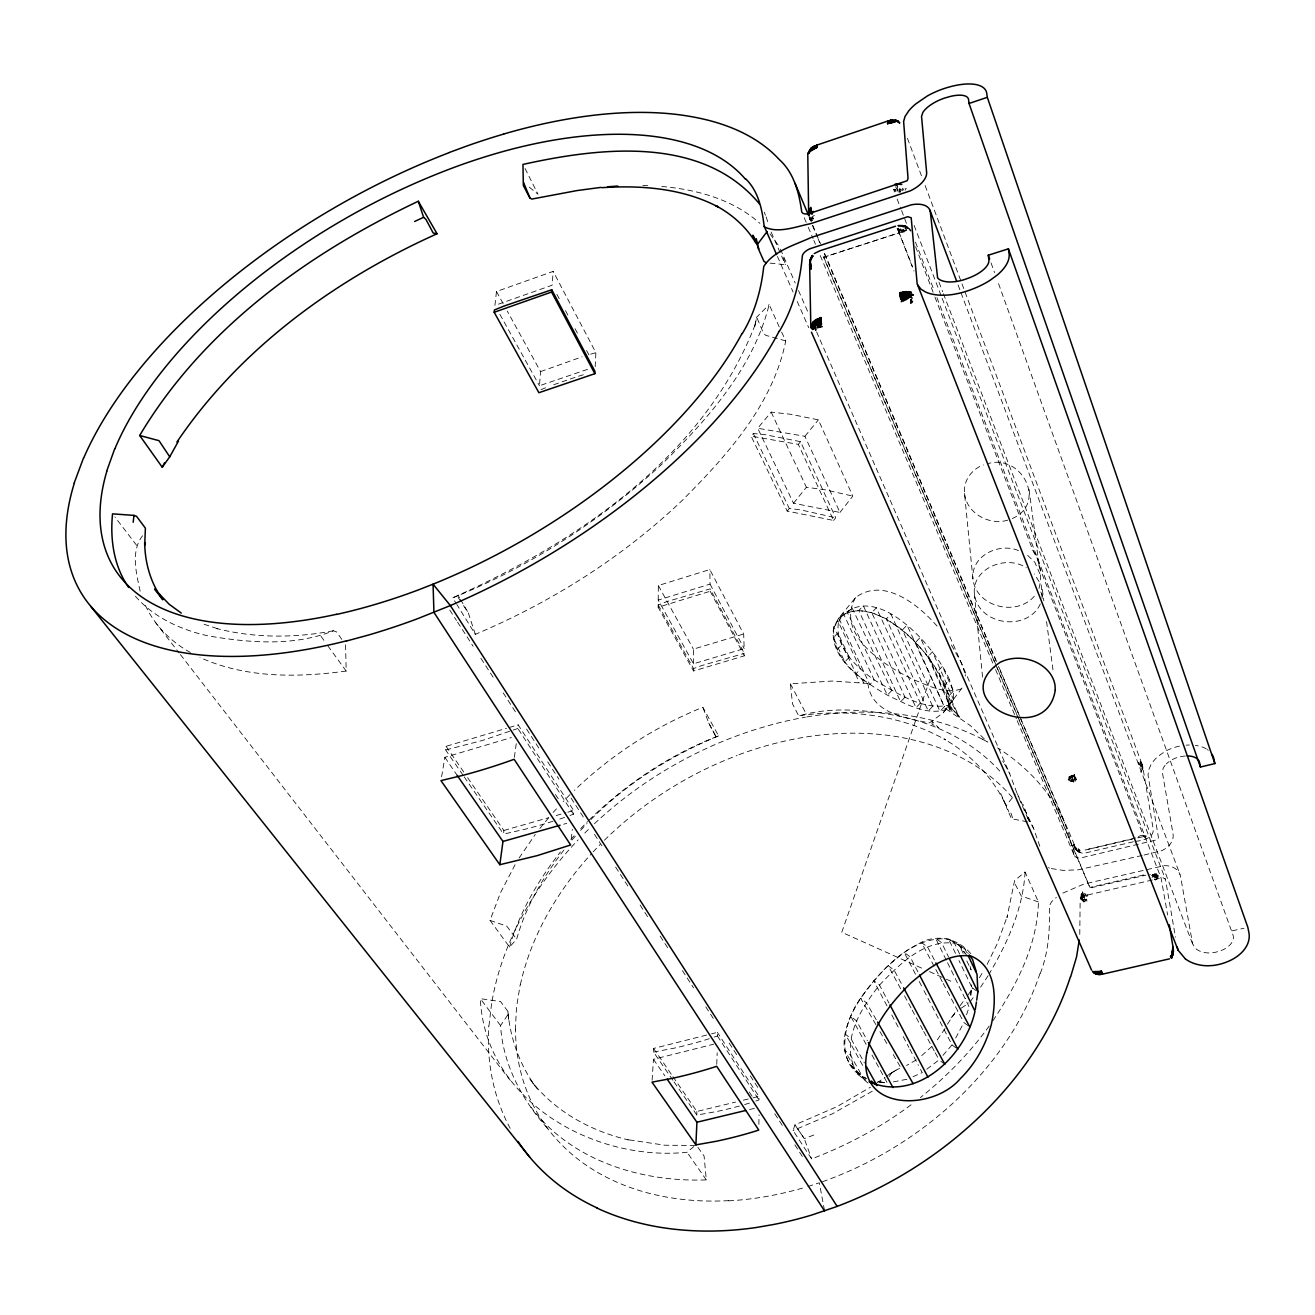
<?xml version="1.0" encoding="UTF-8"?>
<svg xmlns="http://www.w3.org/2000/svg" width="1315" height="1315" viewBox="0 0 1315 1315"><rect width="100%" height="100%" fill="white"/><g stroke="black" fill="none" stroke-linecap="round" stroke-linejoin="round"><path stroke-width="0.75" stroke-dasharray="5 3.75" d="M658.141 607.251L658.158 604.867L666.886 601.613L710.133 588.873L744.306 653.423L744.389 655.823L693.547 670.979L658.141 607.251L710.166 591.257L710.133 588.873M672.902 1080.24L653.522 1052.049L653.555 1048.45L709.623 1034.313M658.207 600.084L658.355 585.52L709.821 569.559L743.682 634.011L744.159 648.624L693.498 663.779L658.207 600.084L710.051 584.107L709.821 569.559M1135.387 841.288C1142.801 840.795 1155.474 837.688 1152.943 827.48L1142.817 767.204L1142.225 764.738L1139.448 761.993L1142.817 767.204L1140.631 772.168L1142.291 768.848L1142.094 764.344L924.692 184.379M758.87 1124.341L759.067 1114.824M809.284 217.567L810.237 220L809.481 217.846L811.026 216.959L812.308 220.673L809.202 216.827L811.059 220.476L809.169 217.057L810.089 219.884L809.07 216.564M515.332 1029.859L516.516 1007.323L520.214 984.623M1076.327 779.548L1073.648 779.943L1073.435 783.51L1076.327 779.548L1074.602 774.617L1068.816 777.083L1070.624 779.269L1069.785 780.896L1075.062 781.587L1074.602 774.617L1068.125 779.318L1069.785 780.896L1071.495 779.647L1074.602 774.617L1068.865 780.206L1074.602 774.617L1073.878 778.151L1070.854 781.373L1074.602 774.617M716.741 1064.361L717.185 1052.838M1085.237 901.104L1082.623 891.767L1082.048 894.151L1083.576 899.559L1086.65 899.591L1086.946 901.252L1083.79 900.742L1080.848 898.408L1081.653 893.164L1081.653 899.871L1083.955 901.959L1086.65 899.591L1086.305 897.981L1082.689 901.054L1080.848 898.408L1081.029 894.726L1082.689 901.054M987.17 964.306L997.526 943.102L1007.454 915.799L1006.961 917.607L1014.605 880.524L1025.075 872.042L1038.439 901.991C1037.387 945.863 1015.887 986.398 992.052 1022.067M570.003 815.464L573.488 814.199L573.669 810.533L518.143 724.828L508.412 727.737M595.185 366.754L595.876 352.683L553.171 271.4L496.478 291.503L494.933 305.409L552.103 285.224L553.171 271.4M652.109 1080.24L653.44 1059.298L713.651 1044.209M900.085 192.138L901.498 189.787L900.282 189.113L893.723 189.376L894.496 191.842L900.085 192.138L899.427 186.253M1025.075 872.042C1023.086 908.468 1007.569 942.74 989.275 973.725M897.504 186.155L897.093 191.333L895.614 188.867L895.86 191.48L893.723 189.376M1079.779 934.406L1080.125 902.041A7.331 5.605 -20.2 0 1 1082.344 897.372A7.446 5.687 -20.2 0 1 1085.894 895.384L1152.417 879.982M573.488 814.199L517.863 728.477L518.143 724.828M587.509 369.367L539.446 385.739L540.58 371.603L507.261 311.08M552.957 821.25A341.785 200.127 -30.4 0 1 525.704 829.075L503.563 834.105L503.859 830.455L465.724 774.929M488.95 1025.979L491.925 1000.846M571.285 839.118L572.304 829.354M1027.393 821.793L1011.514 818.752L1006.485 807.476L1006.764 804.846L1015.246 794.079M1042.138 598.473L1041.201 584.961L1034.297 573.948M142.579 535.715C130.333 551.527 136.464 573.636 140.212 591.553M463.044 775.209L445.67 749.977L446.081 746.312L506.456 728.313M970.486 994.978L971.407 984.82M514.379 757.325L516.236 743.632M1018.237 718.039L823.601 257.28L899.049 232.87L899.822 227.955L899.049 232.87L913.991 271.104M970.897 995.389L972.048 987.631L958.98 960.591M1141.568 765.609L1138.905 764.607L1138.461 763.144L1139.858 763.242L1137.985 761.714L1140.615 765.79L1142.176 765.527L1141.239 762.585L1142.538 767.056L1140.253 761.533L1142.488 769.949M823.601 257.28L899.049 232.87L900.972 228.021L900.068 230.141L898.046 230.388L897.175 228.465L899.049 232.87L907.169 231.341L906.43 229.78L901.515 230.914L899.049 232.87L898.046 230.388M441.61 776.738L444.864 757.309L511.42 737.551M781.652 332.12L785.745 340.897C772.941 404.954 726.39 456.223 681.515 501.114C621.781 557.774 551.051 602.336 475.323 634.34L456.847 604.505M779.236 326.893L769.144 304.57C753.396 368.003 707.7 419.288 662.119 463.981C601.004 520.477 529.896 566.765 452.623 597.865L455.795 602.845M785.745 340.897L765.725 335.325L763.374 332.991L756.717 317.178L754.514 327.435L756.717 317.178L769.144 304.57M1080.848 898.408L1083.116 892.984L1080.848 898.408L1084.694 898.244L1083.576 899.559L1083.955 901.959M1072.333 775.291L1075.802 777.872L1073.056 778.118L1072.087 781.652L1073.648 779.943M515.086 864.728L500.44 892.901L490.018 920.401L509.53 947.014L516.647 939.206C525.737 906.561 543.227 876.727 563.872 850.082M509.53 947.014C519.507 912.216 538.164 880.36 560.42 852.005M1081.653 899.871L1080.914 896.863L1082.048 894.151M1146.055 835.765L1143.573 836.077C1149.935 838.658 1142.62 832.181 1137.705 837.474M1152.302 874.886L1157.973 874.524L1158.022 877.746C1154.817 876.349 1152.811 873.423 1149.82 874.311M1038.982 588.43C1042.4 576.118 1040.477 561.521 1033.13 550.936L934.85 296.828M911.032 1104.814C880.705 1127.514 846.991 1145.414 811.634 1158.909L793.077 1130.555L794.918 1124.9L836.767 1106.737L870.514 1087.193M966.541 1014.786L969.188 1007.011L947.112 961.84M1040.28 973.445C1048.565 952.323 1050.06 929.311 1049.354 906.84A7.364 5.622 -21.4 0 1 1049.485 905.624L1051.589 901.761L1056.372 897.356M929.886 679.674L841.781 932.269L922.045 968.3M755.057 324.969C703.87 456.831 576.94 542.388 452.623 597.865M879.538 1081.933L884.765 1082.853L885.521 1081.472M1133.431 841.748L1086.584 852.695C1080.7 854.766 1074.486 850.46 1073.763 844.46L1076.87 850.575L998.364 666.458M906.43 229.78L904.852 231.473L904.325 230.372L899.049 232.87L901.991 228.284L900.068 230.141M1142.291 768.848L1142.702 767.845M900.282 189.113L899.197 191.661L898.885 188.752L898.211 191.382L895.384 186.418M1073.5 781.718L1075.226 776.245M1074.914 779.828L1075.802 777.872M1081.062 897.241L1085.023 893.395L1084.497 891.948L1081.407 898.507L1082.409 899.329L1085.5 894.874L1085.023 893.395L1082.245 898.507M1040.313 603.947C1028.198 630.625 982.946 626.335 975.22 598.226C967.725 570.168 1005.137 553.516 1026.292 567.784M947.474 1024.171L956.679 1010.052M955.676 1038.028L963.911 1022.544L968.251 1025.799M937.085 626.104C918.429 604.719 883.696 576.595 855.572 597.552L838.592 618.329L833.677 627.189C829.568 651.467 849.769 670.535 867.9 683.455C871.138 713.092 905.673 718.302 929.409 722.905L943.315 712.73L963.928 685.493M1142.554 765.955L1140.943 767.105L1140.615 765.79L1141.831 766.678M855.572 597.552C834.844 634.882 884.518 665.554 913.136 679.493C928.094 685.444 945.551 694.928 961.84 688.682M945.091 1028.478L936.313 1041.299M979.412 977.801L983.867 970.322M519.096 858.054L535.271 834.433M988.124 975.681L979.922 988.173M943.315 712.73L948.674 704.955C943.562 668.152 912.889 632.778 879.899 615.962C867.045 609.683 849.802 607.727 838.592 618.329M547.27 1128.139C521.923 1099.718 502.84 1064.147 500.571 1025.585L508.313 1014.046L507.869 1011.317L500.538 1001.537L480.337 998.677C484.89 1100.441 593.229 1161.901 687.071 1152.269L693.778 1146.581M1155.195 877.96L1151.825 875.395L1155.195 877.96L1156.362 873.982L1152.269 873.867M903.947 188.702L902.567 190.741L902.632 187.535L906.249 188.489L905.049 190.248M889.104 1076.607L892.359 1071.939L900.019 1068.224M967.659 995.537L972.771 988.206M989.192 1026.045C969.763 1052.986 946.258 1076.821 920.385 1097.598M970.174 1001.685L974.333 996.08M960.114 1005.696L965.539 998.447M833.611 520.444L835.715 517.765L800.523 441.676L764.919 434.624L753.331 433.506L751.128 436.153L787.192 511.091L833.611 520.444L798.32 444.371L751.128 436.153M839.94 512.439L852.81 496.117L818.374 419.847L790.759 414.291L771.165 412.105L757.719 428.246L793.504 503.251L839.94 512.439L804.928 436.301L757.719 428.246M539.873 828.434L549.999 816.171M787.192 511.091L789.296 508.478L800.687 509.875L835.715 517.765M793.504 503.251L806.391 487.24L825.656 489.903L852.81 496.117M798.32 444.371L800.523 441.676M804.928 436.301L818.374 419.847M942.97 1055.386L952.027 1044.899L922.982 988.732M1081.193 897.652L1085.5 894.874L1085.927 896.403L1081.308 898.079M571.992 840.055L575.658 835.863M570.874 839.463L574.113 835.748M1072.514 775.636L1070.41 776.113L1072.333 777.954L1073.747 776.36L1073.878 778.151M931.924 1046.428L920.188 1056.964M945.041 684.704L937.957 671.225L927.979 656.662L915.684 642.246L920.27 637.364L950.005 704.922C922.752 711.333 896.846 692.693 874.163 679.954C856.016 666.606 834.499 647.177 838.493 622.159L860.405 669.105L856.016 673.757L833.973 626.828L838.493 622.159L843.326 613.415L874.163 679.954L869.79 684.605L838.773 618.099L847.32 612.395L858.794 610.522L871.73 612.626L886.359 618.921L902.435 629.918L915.684 642.246L945.6 709.755L949.052 704.462L948.855 695.98L945.041 684.704L949.529 679.806C934.077 643.676 866.716 569.987 833.973 626.828C830.192 659.39 862.689 681.038 887.411 695.158C905.213 703.509 925.382 715.557 945.6 709.755L953.49 699.596L953.309 691.098L949.529 679.806M951.189 1017.547L957.304 1011.251M580.622 830.324L587.016 823.535M556.492 808.84L553.089 812.44M837.047 649.643L841.501 645.007M570.053 794.523L563.165 801.608M580.72 828.598L587.526 821.596M1034.28 596.221C1016.643 616.982 976.141 607.004 972.936 579.06L964.52 493.454C963.122 480.912 971.801 469.028 983.423 464.918M589.219 819.952C626.154 783.756 670.255 754.465 718.582 735.89L702.835 707.256C655.281 726.538 611.311 754.777 574.376 790.397M590.945 819.508C627.074 783.115 671.39 755.27 718.582 735.89M1073.369 776.277L1068.125 779.318L1067.55 778.217L1073.024 776.129M926.828 1069.161L939.091 1059.89L943.397 1063.21M904.325 230.372L902.156 231.982L900.611 230.289M886.589 1076.229L892.359 1071.939M961.38 1008.095L968.958 1002.918M877.023 1082.919L884.995 1077.347M916.276 1059.89L906.545 1065.512M901.515 230.914L903.668 229.468L901.087 230.536M894.167 1071.15L889.63 1074.191L896.123 1070.163M872.272 1091.22L832.362 1113.838L793.077 1130.555M1062.849 893.099L1083.872 884.075L1163.972 865.714A17.292 13.15 -17.4 0 1 1167.457 865.796A17.67 13.429 -17.4 0 1 1169.906 866.223A18.476 14.038 -17.4 0 1 1172.914 867.259L1174.279 867.966A19.462 14.794 -17.4 0 1 1176.695 869.708A19.873 15.106 -17.4 0 1 1180.558 876.53L1192.573 943.611L1194.875 947.803A17.703 13.84 -15.4 0 0 1196.469 949.183A19.955 15.583 -15.3 0 0 1199.872 951.139A21.451 16.75 -15.3 0 0 1203.209 952.257A22.421 17.49 -15.3 0 0 1210.145 952.931A23.719 18.509 -15.3 0 0 1215.767 952.192L1220.073 950.959A25.922 20.202 -15.3 0 0 1222.95 949.792A23.769 18.541 -15.2 0 0 1224.692 948.904A21.829 17.029 -15.2 0 0 1226.27 947.967A20.12 15.698 -15.1 0 0 1227.01 947.457A18.607 14.531 -15.1 0 0 1228.983 945.88A16.684 13.035 -15 0 0 1230.61 944.203A15.287 11.934 -15 0 0 1231.498 943.036A14.383 11.243 -15 0 0 1232.763 940.62A13.725 10.734 -14.9 0 0 1233.141 939.403A13.38 10.454 -14.9 0 0 1233.24 935.721L997.345 280.309M1012.238 518.554C1047.496 503.201 1021.64 453.708 988.157 463.554M135.396 596.221C153.839 617.508 180.648 629.721 207.737 635.786C248.798 642.887 294.1 646.618 333.402 630.773L336.656 631.973L342.212 640.011M913.005 1076.722L922.242 1072.645L919.382 1067.238M867.9 683.455L832.132 681.038L790.381 683.816L792.518 703.887L798.008 714.538L799.849 715.639C833.299 705.991 870.004 710.231 903.849 717.07C940.472 725.716 975.533 743.879 1000.781 772.201M1072.744 775.916L1068.816 777.083M540.58 371.603L582.085 356.809M540.958 389.635L546.613 387.383M1152.055 877.368L1154.488 875.642L1154.455 873.768L1152.384 874.245L1158.285 875.708L1152.104 875.149L1158.022 877.746M814.462 215.578L812.506 216.334L813.985 220.591L810.007 217.452M517.863 728.477L482.572 740.427L445.67 749.977M813.788 1135.059L804.254 1138.593L794.918 1124.9M693.498 663.779L693.383 649.133L743.682 634.011M553.746 384.72L576.71 376.78M693.547 670.979L693.531 668.579L702.046 665.456L744.306 653.423M714.242 1037.058L717.431 1035.973L717.365 1032.357L711.563 1033.82M755.895 1101.033L758.985 1099.998L758.87 1096.414L717.365 1032.357M807.969 1186.492L819.344 1182.81L824.571 1210.918M578.534 376.221L585.816 373.986M503.859 830.455L548.454 817.733M556.212 815.514L565.91 812.752M567.85 812.193L573.669 810.533M590.616 354.179L595.876 352.683M563.675 824.226L566.781 823.338M1156.362 873.982L1152.384 874.574L1158.301 876.776L1154.143 876.152L1157.43 878.634L1155.343 880.097L1154.225 878.519L1156.543 879.423L1155.918 877.319M672.918 1076.64L696.835 1111.471L735.611 1102.069M743.353 1100.178L751.112 1098.304M753.051 1097.828L758.87 1096.414M749.484 1109.548L755.32 1108.15M1135.749 837.951L1084.875 850.065L1135.798 838.296M823.585 256.721L1089.954 887.411L1145.71 874.459M1137.771 837.836L1146.055 836.11M1154.406 879.521L1162.937 877.631L1165.468 879.357L1175.495 937.2M1142.143 855.473L1078.152 869.84L1063.095 870.382L1050.521 868.442M1144.116 855.029L1161.441 850.756A16.996 12.673 -17.7 0 0 1163.841 849.605A17.358 12.953 -17.7 0 0 1166.701 847.698A18.147 13.528 -17.7 0 0 1169.117 845.446A18.722 13.955 -17.7 0 0 1170.136 844.214A19.117 14.251 -17.7 0 0 1171.764 841.584A19.511 14.547 -17.7 0 0 1173.029 833.825L1162.411 772.694L1163.101 768.502A16.47 11.901 -17.1 0 1 1164.038 766.793A18.558 13.413 -17 0 1 1166.339 763.933M1019.043 719.93L1090.036 888.003L1145.825 875.215M1179.473 746.131L1177.73 746.526A35.308 25.544 -17 0 0 1172.503 748.054L1169.265 749.353A35.045 25.347 -17 0 0 1164.761 751.638L1158.301 756.191A35.916 25.988 -16.9 0 0 1153.288 761.352A34.502 24.952 -17 0 0 1151.036 764.59L1148.636 769.998L1148.044 775.11L1158.4 837.343L1157.759 839.578L1080.535 858.005A7.216 5.391 -20.3 0 1 1073.878 854.454M1232.27 930.839L1243.974 928.259M333.402 630.773C295.02 638.12 254.699 638.285 216.712 628.537L219.243 629.277L202.74 623.803M1007.734 520.165C989.291 525.737 966.558 513.343 964.52 493.454M893.378 1081.883L907.449 1079.171M799.849 715.639C849.227 708.588 901.893 714.998 945.682 739.934L943.923 738.948C970.371 754.136 992.562 777.001 1005.679 804.632M653.522 1052.049L673.855 1048.219A309.781 209.644 -30.8 0 0 709.311 1038.686M674.053 1081.9L696.868 1115.054L716.659 1111.537A300.412 211.321 -31 0 0 740.855 1105.619M345.549 644.843L346.207 671.061C297.502 677.702 245.527 678.261 199.946 657.434M1081.588 899.394L1082.409 899.329M695.125 1145.447L665.078 1145.234L626.713 1139.513L628.57 1139.941C590.419 1131.081 553.944 1110.912 530.027 1079.368L537.539 1089.198C520.428 1066.777 510.319 1039.343 507.869 1011.317L508.741 1020.966L508.313 1014.046M1075.325 848.701L1080.075 852.646L1080.141 850.493L1078.267 848.652C1079.993 855.802 1073.254 847.024 1073.763 844.46L1076.706 850.542M697.953 1147.403L704.1 1156.082L706.303 1179.9C641.473 1182.251 571.285 1160.964 531.096 1107.246M642.821 185.514L650.103 185.744M661.79 186.467C696.884 189.508 733.129 199.387 759.906 223.386M770.064 263.132L785.4 264.709L782.704 254.863M879.341 1082.031L887.329 1083.034L871.944 1054.959M877.795 1081.62L885.127 1082.607M1144.691 837.326L1143.573 836.077L1145.973 836.406M1071.495 779.647L1072.498 779.877M1145.151 837.145L1143.573 836.077L1145.792 836.685M1018.5 550.591C998.989 542.224 970.667 555.883 972.936 579.06M1078.152 851.775L1079.516 852.169L1077.873 851.397M1080.141 850.493L1078.432 849.934L1080.19 852.301L1078.349 851.808L1079.845 852.597M490.018 920.401L506.785 926.171L516.647 939.206M1038.439 901.991L1021.278 896.025L1014.21 882.299M1048.417 867.621L1049.419 868.048M1143.573 836.077L1145.529 836.932M929.524 971.637L944.449 978.344M946.323 979.182L951.912 981.697M1082.557 900.183L1083.79 900.742M866.601 1078.678C833.496 1065.183 843.72 1021.065 860.618 998.216C881.264 970.24 910.276 935.918 948.526 938.959L964.963 948.937L968.218 953.457M865.944 1080.141L858.202 1074.503L844.592 1050.241L850.279 1054.827L863.856 1079.105L854.668 1068.585L848.997 1063.999M970.717 953.589C957.057 937.381 933.88 932.993 916.456 945.255C905.624 950.17 897.011 958.372 887.987 965.851C860.585 992.02 817.733 1050.422 865.78 1078.103M946.093 708.949L970.437 725.666L987.861 742.268M190.428 652.519C170.539 641.506 153.559 624.477 144.535 603.437M811.026 216.959L813.18 218.422L809.629 218.668M972.048 987.631L976.42 990.836M952.027 1044.899L956.35 1048.203M1076.163 849.671L1077.495 850.706L1073.763 844.46L1075.095 848.29M529.337 187.207L538.016 194.242L523.88 166.2M1074.552 845.923L1076.919 849.063L1075.654 847.846M1027.656 555.374L1034.823 562.278L1040.412 575.099M857.676 1074.059L867.9 1083.018M1142.538 767.056L1141.272 764.574L1142.176 765.527M948.016 705.974L950.548 711.629L948.674 704.955L959.342 717.267L944.499 685.394M769.982 233.84L778.513 245.543M1076.952 850.345L1074.289 846.548M811.059 220.476L809.202 216.827M136.612 545.281L114.882 516.927M155.302 622.209L179.152 652.996M180.418 654.623L510.697 1080.914M500.571 1025.585L480.337 998.677M346.207 671.061L326.662 644.202M966.689 955.282L959.062 944.729L963.369 953.737M958.339 944.186L964.881 953.227M321.008 636.246L325.528 642.608M706.303 1179.9L687.071 1152.269M1140.253 761.533L1142.094 764.344M475.323 634.34L468.288 612.823L461.943 603.289M1033.08 550.541L1037.782 559.089L1039.113 566.37L1038.949 564.004M653.44 1059.298L664.88 1075.867M464.195 776.886L503.563 834.105M446.081 746.312L464.557 773.236M653.555 1048.45L671.784 1074.98M951.402 644.991L961.627 663.302L964.684 672.672M444.864 757.309L457.127 775.324M795.476 1125.689L804.254 1138.593L811.634 1158.909M555.456 794.523L559.878 801.279M460.858 601.629L457.636 596.665L457.62 594.495L459.56 597.832M749.353 1092.058L753.742 1098.781M717.431 1035.973L758.985 1099.998M449.763 610.045L456.437 620.401M457.554 622.127L473.137 646.273M480.928 658.355L494.292 679.05M503.201 692.857L516.548 713.568M526.575 729.085L538.821 748.071M547.714 761.862L558.859 779.121M571.105 798.09L583.35 817.075M594.479 834.318L603.388 848.126M615.634 867.095L627.88 886.08M640.109 905.049L649.018 918.856M660.146 936.116L669.056 949.907M682.419 970.618L693.547 987.861M705.793 1006.846L713.585 1018.911M729.168 1043.074L738.077 1056.866M750.323 1075.851L758.114 1087.932M774.814 1113.805L782.606 1125.887M794.852 1144.855L803.761 1158.663M1004.561 764.114L1009.756 773.812L1018.385 796.923M1002.688 761.023L1003.608 762.552M1017.152 793.487L1033.574 828.319L1040.79 848.964M1027.525 817.157L1033.574 828.319M708.801 723.135L716.396 737.485L708.801 723.135L702.835 707.256M460.529 599.492L468.288 612.823M875.889 1024.615L860.618 998.216L866.421 1002.704L876.579 1020.309M879.965 1031.65L888.102 1045.737M893.197 1054.531L900.331 1066.843M862.64 1065.364L845.233 1034.05L850.953 1038.62L864.465 1062.98M499.881 314.334L539.446 385.739M658.158 604.867L693.531 668.579M1142.341 765.133L1140.615 762.536L1142.225 764.738M496.478 291.503L503.333 303.962M658.355 585.52L693.383 649.133M866.174 1044.439L850.789 1016.364L856.542 1020.9L867.39 1040.724M790.381 683.816L805.766 713.042M900.66 988.765L888.167 965.654L894.052 970.043L902.682 986.053M904.506 995.866L911.229 1008.326M912.183 1010.101L922.752 1029.661M923.705 1031.437L934.275 1050.997M935.244 1052.773L939.091 1059.89M948.329 696.671L959.342 717.267L948.625 703.952L952.767 712.927M942.28 981.697L921.568 942.625L927.502 946.915L934.998 961.134M943.217 983.472L962.975 1020.769M710.166 591.257L744.389 655.823M556.886 294.281L559.763 299.721M565.499 310.587L569.329 317.836M575.082 328.701L577.959 334.142M586.572 350.447L589.449 355.888M710.051 584.107L744.159 648.624M887 1005.893L873.653 980.628L879.505 985.067L889.006 1003.131M891.751 1014.901L899.378 1029.349M903.191 1036.565L908.895 1047.381M909.848 1049.189L918.429 1065.429M915.487 974.234L904.243 952.487L910.161 956.843L918.56 973.166M919.234 981.483L922.045 986.924M861.506 678.524L863.725 682.995M946.225 960.032L935.639 938.351L941.556 942.608L948.592 957.073M955.495 953.375L948.526 938.959L964.963 948.937L966.673 952.553M753.331 433.506L789.296 508.478M959.654 954L954.443 943.184C923.64 939.469 899.115 964.684 879.505 985.067C861.407 1007.816 841.485 1038.899 854.668 1068.585M966.837 960.953L971.144 969.96L969.467 964.454M771.165 412.105L806.391 487.24M948.674 704.955L952.159 712.582M899.46 230.109L898.556 228.103L898.786 230.191M1000.699 793.422L1008.819 811.667M1040.806 592.029L1042.713 596.336M1019.026 798.386L1029.415 822.072L1023.202 804.583M777.428 256.425L793.093 292.062M797.202 301.447L808.741 327.714M780.42 249.16L795.213 283.021M798.501 290.533L808.38 313.101M816.599 331.906L1009.756 773.812M771.149 232.015L785.4 264.709M1073.895 854.454C1069.128 833.266 1062.438 811.7 1048.285 794.753A316.964 234.662 -31.3 0 0 997.575 747.873M804.238 217.748L807.443 225.309M808.248 227.199L813.048 238.541M813.854 240.448L815.448 244.228M820.264 255.57L994.781 667.757M995.587 669.647L1016.396 718.812M1017.202 720.702L1074.043 854.947M809.399 217.32L820.56 243.817M824.554 253.285L996.096 660.311M999.285 667.889L1019.224 715.212M1020.029 717.102L1064.706 823.124M812.489 225.555L817.273 236.914M818.062 238.804L819.656 242.585M824.456 253.943L997.559 664.568M764.262 212.208L765.478 215.216M766.168 216.893L768.7 224.684M899 232.147L912.462 266.583M915.487 242.141L933.979 290.04M936.938 297.7L1161.112 878.141L1167.638 915.01M897.142 199.025L900.857 208.954M901.58 210.499L906.775 224.24M915.618 246.793L934.11 294.922M1039.047 565.976L1143.639 836.471M914.139 225.473L941.409 296.417M942.148 298.341L1165.468 879.357M938.992 282.199L942.658 291.766M943.397 293.689L1192.869 944.696M855.736 674.102L858.909 682.386M1003.822 800.457L1006.485 807.476M907.432 138.322L921.815 176.703M958.109 285.043L960.262 290.812M960.986 292.735L1179.982 874.409M991.066 262.934L994.551 272.6M1010.923 812.999L1013.224 819.787M1073.763 844.46L1075.604 848.948L1074.585 846.318M1029.037 489.295L1038.883 563.593M1042.318 589.449L1043.831 600.823M1046.559 621.518L1053.43 673.247M974.366 593.722L982.765 679.082M1142.735 766.777L1142.85 768.65M965.325 674.661L965.325 676.009M696.835 1111.471L696.868 1115.054M1012.271 797.4A286.374 211.748 -31.3 0 0 812.16 736.071A285.273 210.893 -31.2 0 0 793.224 739.277A288.347 213.359 -31.3 0 0 774.009 743.682A288.117 213.162 -31.3 0 0 737.09 755.385M982.371 739.178A353.669 263.132 -32.4 0 0 957.994 728.379A316.027 233.873 -31.3 0 0 805.372 717.168M520.378 984.606A285.717 211.238 -31.3 0 1 591.734 853.386M593.114 851.89A285.717 211.238 -31.3 0 1 600.117 844.542M604.423 840.219A285.717 211.238 -31.3 0 1 737.123 755.5M1185.407 756.01A24.212 17.539 -16.9 0 0 1183.533 756.191L1179.489 756.914A22.125 16.01 -16.9 0 0 1173.605 758.936A20.892 15.122 -17 0 0 1171.879 759.807A20.465 14.794 -17 0 0 1166.339 763.933M728.757 1200.644A285.75 211.288 -31.3 0 1 515.513 1029.793M728.724 1200.842A287.771 212.668 -31.2 0 0 773.22 1195.204A287.969 212.8 -31.2 0 0 806.046 1187.067M510.204 1128.369A317.063 234.662 -31.3 0 1 488.736 1026.029M1040.001 973.429A286.374 211.731 -31.3 0 1 821.218 1182.169M492.106 1000.814A316.586 234.333 -31.3 0 1 578.14 839.874M584.797 833.036A316.586 234.333 -31.3 0 1 590.271 827.661M594.446 823.7A316.586 234.333 -31.3 0 1 760.185 728.05L773.878 724.072A320.301 237.358 -31.3 0 1 805.355 717.234M982.354 739.194A316.964 234.662 -31.3 0 1 988.551 742.515M1186.179 745.178A39.861 28.881 -16.9 0 1 1187.807 745.063A36.754 26.612 -16.9 0 1 1189.385 745.013M1206.414 748.975A27.648 19.955 -16.8 0 0 1205.378 748.383A28.881 20.843 -16.8 0 0 1201.976 746.887L1196.782 745.556A34.009 24.591 -16.9 0 0 1195.368 745.342M1207.384 749.616A27.648 19.955 -16.8 0 1 1208.304 750.29M564.562 817.42A341.785 200.127 -30.4 0 1 556.82 820.018M749.402 1103.121A300.412 211.321 -31 0 1 744.274 1104.633M932.269 721.59L931.99 724.171L938.844 727.902L932.269 721.59M1087.308 894.233L1085.927 896.403L1087.784 895.909L1087.308 894.233M953.49 699.596L949.052 704.462L927.979 656.662L932.532 651.763L953.49 699.596M953.309 691.098L948.855 695.98L937.957 671.225L942.493 666.311L953.309 691.098M944.433 706.599L940.061 711.399L902.435 629.918L907.021 625.069L944.433 706.599M932.647 706.319L928.291 711.07L886.359 618.921L890.945 614.105L932.647 706.319M920.385 703.015L916.045 707.733L871.73 612.626L876.316 607.842L920.385 703.015M904.967 697.147L900.627 701.832L858.794 610.522L863.363 605.771L904.967 697.147M891.767 690.49L887.411 695.158L847.32 612.395L851.89 607.662L891.767 690.49M849.243 657.27L844.805 661.905L833.365 637.644L837.852 632.992L849.243 657.27"/><path stroke-width="1.5" d="M1172.996 948.953L1172.191 952.487L1172.832 946.899L1173.194 953.819L1171.188 957.534L1173.046 952.339L1172.832 946.899C1172.98 956.252 1169.61 966.229 1173.259 948.46L1169.298 924.84M809.185 151.324L808.38 152.589L811.503 147.954L807.92 153.937L811.503 147.954L817.026 145.061L812.752 147.444L809.728 151.636L816.516 147.625L817.026 145.061L887.921 121.013L891.8 120.651L893.329 122.377L887.625 123.528L887.921 121.013M810.845 327.879L809.629 264.068L812.095 255.784L809.859 260.863L810.862 269.098L809.859 260.863L812.391 255.389L811.865 258.135M810.024 265.86L810.172 259.959L810.78 266.666M908.813 292.883L899.789 292.719L902.961 295.974L901.367 301.743L910.128 296.516L908.484 294.018L908.846 291.667L899.789 292.719L900.791 299.343L907.892 295.086L912.1 298.258L908.813 292.883L906.117 291.519L904.802 294.692L900.331 297.026L899.789 292.719L911.295 292.292L908.846 291.667M1173.276 949.874L1173.194 953.819L1171.007 957.567L1173.013 954.148L1172.832 946.899L1173.243 951.813L1170.728 957.205L1173.144 954.115L1173.325 948.904M808.807 214.953L808.856 211.09L810.862 207.343L808.922 212.225L808.807 214.953L809.596 209.118L809.3 214.707M695.898 1144.888L651.993 1082.146L672.36 1078.316A343.922 232.969 -30.8 0 0 714.045 1067.172L716.675 1066.284L758.755 1130.062L756.207 1130.9A333.5 234.826 -31 0 1 715.722 1141.371L695.898 1144.888L696.917 1122.237L667.165 1079.171M594.857 373.69L594.972 371.372L551.741 289.76L504.105 306.033L494.424 309.962L494.177 312.263L538.887 392.708L594.857 373.69L551.577 292.045L551.741 289.76M817.667 327.649L820.757 317.638L817.536 322.586L819.738 327.304L820.757 317.638L813.212 321.797L814.429 324.509L816.681 322.454L821.152 321.961L820.757 317.638L815.267 321.024L812.029 325.019L813.344 326.958L815.908 327.714L815.711 330.344L814.478 327.484L815.349 324.937L819.623 324.789L822.122 326.646L817.667 327.649L815.152 320.203L817.667 318.822M810.714 263.608L810.55 266.238M759.363 203.776C702.407 135.264 600.577 147.231 522.959 164.424L523.354 185.547L529.912 197.957L531.704 199.091L577.006 190.576L601.07 187.371M807.788 155.334L808.659 213.277M813.738 148.759L816.549 146.228M809.974 266.485L809.826 261.866M898.145 121.194L896.436 120.503L899.641 122.887L897.225 121.112L887.625 123.528L889.696 120.47L898.145 121.194L892.885 121.21L887.625 123.528L888.956 120.914M1098.025 974.382L1101.362 974.333L1101.395 971.391L1094.737 971.588L1097.63 974.152L1102.529 973.642L1101.395 971.391L1095.247 972.475L1099.521 973.856L1101.395 971.391L1095.888 973.199L1098.058 973.429L1101.395 971.391L1099.965 974.431L1098.025 974.382L1095.872 973.61L1098.732 974.366L1102.019 972.755M810.172 259.959L810.221 265.778M133.177 522.285L133.966 515.398L112.548 513.853C110 539.216 113.731 566.255 128.706 587.476M1079.27 939.978L1076.525 957.024L1070.657 976.749M905.509 228.531L904.999 225.884L898.293 225.769M499.815 864.711L440.952 780.617L463.85 775.094A393.119 216.843 -30.3 0 0 511.108 760.382L514.116 759.281L570.661 844.986L537.309 855.605L499.815 864.711L502.971 841.452L457.127 775.324M976.716 1000.156L977.883 991.888L977.012 974.185L968.399 956.153M1173.194 953.819L1172.832 946.899L1173.013 954.148L1170.35 956.416M975.286 1009.443L976.437 1002.014M813.212 321.797L820.757 317.638L818.555 322.553L819.623 324.789M809.711 149.894L812.538 147.165L816.516 147.625L812.177 148.053L808.61 152.162L811.766 148.71L816.516 147.625L815.3 146.754L816.714 145.373L816.516 147.625L811.536 149.384L808.495 153.395L812.538 147.165L815.349 146.08L815.629 146.968M810.484 260.025L811.01 257.526L813.36 256.096M1172.865 951.172L1172.043 952.339L1173.407 950.712M1173.144 949.282L1172.224 956.005L1173.161 953.227L1171.254 957.106L1172.273 953.769M812.769 329.473L813.344 326.958L811.848 328.52L812.769 329.473L818.949 320.087L820.889 319.759M902.961 292.785L903.093 291.864L906.084 292.39L900.002 294.823M812.538 326.136L811.848 328.52L811.273 327.254L817.733 319.249M106.597 471.428L114.668 448.892M900.791 299.343L901.4 294.248L899.789 292.719L905.854 293.212L909.043 297.749L902.731 293.196M869.1 1081.703C916.456 1102.874 965.177 1056.011 975.007 1011.301L949.479 958.882M74.166 483.065L83.453 458.13M810.139 213.556L810.961 208.954L809.678 210.515L810.139 213.556L813.36 211.337L811.93 214.329L811.158 210.647L809.07 213.441M809.859 211.994L810.961 208.954M1169.561 958.832L1103.17 974.004L1099.554 974.464L1102.529 973.642L1099.981 972.788L1098.732 974.366M1173.046 952.339L1173.49 951.353M176.884 442.103C240.086 348.524 334.996 279.7 437.057 233.758L418.301 201.244C307.891 253.516 203.069 328.947 139.686 435.495L162.255 467.252L164.539 462.798M162.255 467.252L169.734 456.815L178.495 441.084M813.804 146.409L810.697 148.858L813.525 147.954L813.804 146.409L815.3 146.754M779.417 331.199C793.077 308.4 800.046 282.232 802.347 255.899A9.6 4.964 -24.6 0 1 805.405 251.477L806.079 250.968A9.83 5.079 -24.6 0 1 810.402 248.617L907.761 216.696L911.196 217.797L917.163 283.81L1178.158 950.301L1185.423 958.98M910.128 296.516L911.246 293.787L913.383 295.135L908.484 294.018M742.285 333.599C754.695 313.299 761.155 289.99 763.752 266.485C773.746 250.655 794.786 245.1 810.944 237.571L911.164 204.877A22.782 11.769 -23.1 0 1 915.47 204.269A23.276 12.016 -23.1 0 1 918.462 204.22A24.344 12.575 -23.1 0 1 922.062 204.63A25.116 12.986 -23.1 0 1 924.429 205.304A25.643 13.249 -23.1 0 1 926.45 206.274A26.185 13.528 -23.2 0 1 930.363 212.126L937.595 277.859A20.218 10.865 -22.4 0 0 938.91 279.125A23.44 12.608 -22.4 0 0 940.718 280.194A26.53 14.251 -22.3 0 0 944.762 281.476A29.045 15.583 -22.3 0 0 953.556 281.805A29.801 15.994 -22.3 0 0 957.484 281.295A31.56 16.931 -22.3 0 0 964.684 279.487L970.306 277.432A34.469 18.476 -22.3 0 0 974.086 275.723A31.659 16.98 -22.3 0 0 976.388 274.523A29.045 15.599 -22.3 0 0 977.472 273.898A26.777 14.383 -22.2 0 0 979.511 272.632A24.738 13.298 -22.2 0 0 982.223 270.693A22.224 11.95 -22.2 0 0 984.491 268.72A20.35 10.947 -22.2 0 0 985.757 267.389A19.166 10.323 -22.2 0 0 987.664 264.775A17.933 9.649 -22.1 0 0 988.88 259.844L988.272 255.225L1008.424 248.814L1247.869 927.404L1249.086 933.617A29.209 22.832 -14.9 0 1 1247.721 943.693A29.768 23.276 -14.9 0 1 1245.864 947.293A30.853 24.114 -15 0 1 1243.332 950.729A32.02 25.018 -15 0 1 1241.311 952.898L1240.193 953.934A34.847 27.204 -15.1 0 1 1236.429 956.876A37.494 29.259 -15.2 0 1 1232.139 959.506A39.401 30.722 -15.2 0 1 1228.966 961.051A42.655 33.237 -15.3 0 1 1223.838 963.04A45.006 35.045 -15.3 0 1 1220.156 964.125L1218.249 964.585A37.905 29.588 -15.3 0 1 1212.364 965.539L1208.567 965.752A37.625 29.374 -15.3 0 1 1203.11 965.506L1201.368 965.276A38.447 29.998 -15.3 0 1 1185.505 959.013M887.592 122.131L892.556 120.01L894.529 120.388L887.625 123.528L890.074 120.684L892.392 120.207M814.429 324.509L820.757 317.638M766.218 262.737L763.966 261.389L757.9 247.697L757.621 244.146L767.155 231.506M809.81 150.65L811.766 148.71L816.516 147.625M887.625 123.528L891.241 120.142L888.299 121.259L890.485 120.602M888.858 121.802L890.074 120.684L887.674 121.292L888.266 121.933M818.489 320.022L812.029 325.019L811.848 323.622L818.949 320.087M892.556 120.01L889.367 121.753M908.303 228.185L904.999 225.884L903.175 226.887L902.435 225.621L898.244 225.522M813.771 148.381L811.47 150.107L813.886 148.02M1097.63 974.152L1098.732 973.708L1096.694 973.757L1101.395 971.391M814.297 253.565L819.705 250.853L895.515 226.246M889.795 121.785L894.529 120.388M810.714 148.809L814.116 147.675M414.603 221.495L423.611 217.304L425.945 219.408L433.243 233.1L437.057 233.758M449.368 152.458L465.921 146.343A416.444 206.636 -30.2 0 1 503.678 134.081M596.911 1208.041A315.879 233.906 -31.3 0 0 756.059 1227.536L772.957 1224.61A319.644 236.421 -31.2 0 0 811.832 1215.011L837.178 1206.414L450.355 605.574L433.062 584.172L418.367 589.909A373.904 184.774 -30.2 0 1 374.068 604.752A373.657 184.642 -30.2 0 1 336.624 614.417M494.177 312.263L551.577 292.045M893.329 122.377L895.17 120.881M1212.003 754.317A27.105 19.561 -16.8 0 1 1213.745 758.245L1214.863 763.571L1200.414 767.039L969.04 103.474L987.318 97.326L986.612 92.527A35.291 17.062 -22.5 0 0 981.845 86.626A35.965 17.391 -22.5 0 0 978.689 85.278A37.642 18.196 -22.5 0 0 973.478 84.193A39.45 19.084 -22.5 0 0 970.486 83.979L967.265 83.979A44.283 21.451 -22.6 0 0 961.988 84.407A47.866 23.226 -22.6 0 0 956.284 85.311A51.975 25.248 -22.6 0 0 950.186 86.741A54.901 26.694 -22.6 0 0 945.912 87.974L943.743 88.68A45.992 22.289 -22.6 0 0 937.135 91.179L932.993 93.036A45.663 22.125 -22.6 0 0 927.174 96.077L915.733 103.951A46.502 22.552 -22.6 0 0 911.854 107.468A44.94 21.78 -22.6 0 0 908.665 110.97L904.999 116.542L903.619 121.473L908.04 178.495L907.087 180.78L809.267 213.556A9.484 4.767 -24.5 0 1 803.646 213.589A9.336 4.685 -24.5 0 1 801.69 211.649C799.109 192.795 793.964 172.725 779.253 159.526A411.989 204.154 -30.2 0 0 708.407 120.29A460.99 230.158 -30.8 0 0 681.104 115.013A410.675 203.381 -30.2 0 0 503.694 134.031M502.971 841.452L560.075 825.245M346.42 641.046L367.707 635.26A415.343 205.567 -30.2 0 0 417.414 618.773L450.355 605.574A411.825 204.055 -30.2 0 0 779.138 331.232M696.917 1122.237L745.589 1110.501M1099.619 972.64L1097.483 973.018L1096.661 971.867L1099.981 972.788M1173.375 952.011L1173.243 949.496M890.37 122.098L893.197 121.72L890.6 122.706L890.124 121.9M607.809 186.763L617.754 186.056M904.178 226.081L902.435 225.621L906.758 226.821M601.728 187.683C641.079 185.103 682.452 188.177 717.941 206.833L715.804 205.633C732.028 214.345 746.361 226.953 755.763 242.897M1099.324 972.426L1094.737 971.588M892.885 121.21L895.597 121.588M901.761 184.445L895.186 184.1L897.504 186.155M139.686 435.495L159 440.673L169.734 456.815M899.789 292.719L904.802 294.692L907.646 298.883L905.427 293.985L907.892 295.086M133.966 515.398L136.53 516.285L145.39 528.17L144.716 545.183L144.699 542.684C144.929 562.902 150.683 583.334 162.813 599.673M1101.362 974.333L1100.408 972.87M813.492 146.886L814.412 147.346M181.256 613.053L169.191 604.292L154.595 589.021L162.649 599.574M901.959 293.919L905.887 297.009L905.887 299.935L901.4 294.248M897.225 121.112L899.641 122.887M871.335 1081.012L876.99 1085.598L866.388 1066.465M905.723 226.903L907.054 228.103M745.457 178.643C758.328 190.889 762.141 209.151 764.13 226.098A9.797 4.915 -25.1 0 0 764.574 226.985C778.644 233.84 796.216 226.459 810.665 223.665L910.013 190.954A22.289 11.227 -23.2 0 0 913.152 189.36A22.766 11.457 -23.2 0 0 916.966 186.977A23.785 11.966 -23.2 0 0 920.253 184.33A24.525 12.345 -23.2 0 0 922.325 182.243A25.051 12.608 -23.2 0 0 924.527 179.382A25.56 12.871 -23.2 0 0 926.631 172.413L921.536 116.361L922.949 112.268A21.336 10.323 -22.7 0 1 924.314 110.476A24.163 11.704 -22.6 0 1 927.519 107.32A26.053 12.624 -22.6 0 1 930.872 104.789A27.105 13.15 -22.6 0 1 935.951 101.748A27.22 13.199 -22.6 0 1 937.069 101.173A28.831 13.988 -22.6 0 1 944.564 98.099L949.627 96.62A31.544 15.32 -22.6 0 1 953.079 95.847A27.056 13.117 -22.6 0 1 957.238 95.288A24.393 11.819 -22.6 0 1 958.191 95.222A22.289 10.783 -22.5 0 1 961.627 95.255A20.152 9.747 -22.5 0 1 963.106 95.436A18.476 8.926 -22.5 0 1 964.421 95.748A17.391 8.416 -22.5 0 1 966.541 96.653A16.273 7.857 -22.5 0 1 968.58 99.677L969.04 103.474M902.386 293.574L903.98 295.365L903.8 300.888L900.759 294.544M90.603 606.182L529.551 1156.904M909.224 228.794L910.638 230.75M969.303 954.969L972.574 959.49L976.24 971.637M824.571 1210.918L433.934 612.379L433.062 584.172A371.898 183.87 -30.2 0 0 741.956 333.615M877.598 1022.067L913.152 1083.691M1091.549 970.075L811.437 332.169M868.377 1042.532L893 1087.604M903.635 987.828L944.827 1064.328M935.935 962.909L969.714 1026.884M889.959 1004.923L927.946 1077.149M919.497 974.974L957.797 1049.304M917.541 284.796L920.977 289.185L925.513 291.996A50.726 27.237 -22.3 0 0 933.14 294.363A51.68 27.73 -22.3 0 0 940.636 295.201A51.17 27.467 -22.3 0 0 944.795 295.201L946.964 295.102A50.085 26.892 -22.3 0 0 953.835 294.313L958.651 293.376A50.43 27.073 -22.3 0 0 966.229 291.305L968.711 290.483A59.882 32.037 -22.3 0 0 973.511 288.692A56.742 30.393 -22.3 0 0 980.283 285.733A52.403 28.108 -22.3 0 0 986.48 282.478A49.904 26.793 -22.2 0 0 990.277 280.161L996.951 275.279A42.639 22.947 -22.2 0 0 999.795 272.731A41.143 22.141 -22.2 0 0 1003.427 268.852A39.614 21.319 -22.1 0 0 1005.383 266.238A38.924 20.958 -22.1 0 0 1009.197 254.699L1008.424 248.814M820.133 319.956L821.563 324.263L819.492 320.071M960.525 955.808L977.883 991.888M755.665 241.418L752.903 235.204L758.985 248.88M764.245 226.41L776.606 254.551M795.033 183.245L808.594 215.43M523.551 182.522L529.912 197.957M1178.158 950.301L1177.204 947.063M929.919 210.186L956.663 281.213M988.272 255.225L989.669 259.071M987.318 97.326L1214.863 763.571M418.301 201.244L423.611 217.304M756.191 238.607L757.621 244.146M1172.832 946.899L1173.391 949.463M1200.414 767.039L1199.609 762.832A12.492 9.024 -16.8 0 0 1198.902 760.892M809.629 264.068L809.974 266.107M114.865 448.826A371.077 183.475 -30.2 0 1 432.372 175.914A374.233 185.218 -30.2 0 1 462.486 164.342A374.561 185.399 -30.2 0 1 496.988 153.247A370.419 183.114 -30.2 0 1 508.248 150.107A371.898 183.903 -30.2 0 1 745.128 178.824M1187.215 755.961A20.777 15.04 -16.9 0 1 1188.908 756.01A18.722 13.528 -16.9 0 1 1191.242 756.289A17.309 12.509 -16.9 0 1 1192.672 756.618A15.501 11.194 -16.9 0 1 1194.595 757.276A14.186 10.241 -16.8 0 1 1195.73 757.835A13.364 9.632 -16.8 0 1 1197.587 759.215A12.492 9.024 -16.8 0 1 1198.623 760.448M336.673 614.253A371.142 183.541 -30.2 0 1 106.811 471.345M1070.426 976.733A316.866 234.563 -31.3 0 1 837.162 1206.381M346.486 640.832A411.496 203.874 -30.2 0 1 74.38 482.983M597.01 1207.877A317.063 234.662 -31.3 0 1 518.061 1141.469M83.667 458.064A411.447 203.825 -30.2 0 1 449.352 152.573M910.884 299.672L910.736 303.288L912.495 301.858L910.884 299.672M866.848 1052.641C855.638 1110.83 932.039 1111.915 960.197 1078.777C975.368 1063.901 985.888 1044.965 991.346 1024.484C996.458 1000.929 997.493 966.952 971.045 956.087C947.753 952.668 927.897 968.645 911.18 982.7C891.34 1002.161 873.522 1025.174 866.848 1052.641M1055.271 690.079C1046.181 748.876 943.529 701.142 1000.025 662.365A29.341 20.711 -6.2 0 1 1015.607 658.289C1028.116 657.648 1041.168 662.448 1049.189 672.294A51.729 36.771 -11 0 1 1055.008 685.181L1055.271 690.079M896.912 120.783L895.367 120.142L896.912 120.783M1096.677 974.119L1094.54 973.067L1096.677 974.119M1094.54 972.952L1093.423 972.278L1095.51 973.626L1092.518 971.259L1094.54 972.952"/></g></svg>
